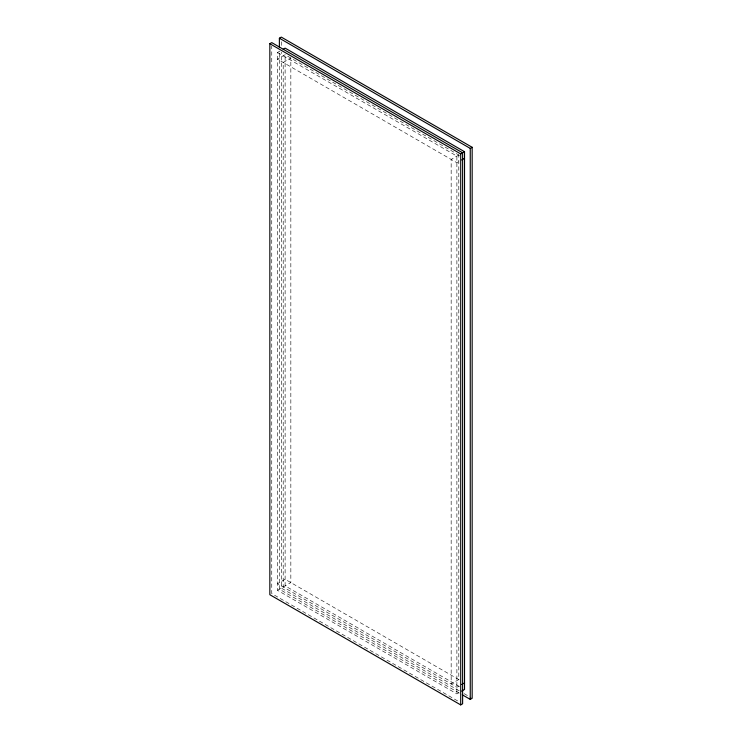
<?xml version="1.0" encoding="UTF-8"?>
<svg xmlns="http://www.w3.org/2000/svg" width="742" height="742" viewBox="0 0 742 742"><rect width="100%" height="100%" fill="white"/><g stroke="black" fill="none" stroke-linecap="round" stroke-linejoin="round"><path stroke-width="0.56" stroke-dasharray="3.71 2.78" d="M458.797 692.778L456.887 693.881L277.471 590.298L277.471 52.524L280.337 50.873M459.511 155.421L285.113 54.732L277.471 59.137L456.887 162.721L458.797 161.626M277.471 590.298L290.836 582.581L290.836 58.034L283.203 62.449L283.203 586.987M458.797 686.164L456.887 687.268L277.471 583.685L285.113 579.279L459.511 679.969M277.471 52.524L456.887 156.117L456.887 693.881M459.511 686.582L285.113 585.883L285.113 54.732M459.168 690.783L281.292 588.091L281.292 52.144M464.167 693.677L471.161 697.712M459.261 693.047L279.382 589.194L279.382 50.938M457.619 700.912L271.748 593.6L271.748 46.078M281.292 41.728L281.292 46.356M458.797 155.013L451.164 159.419L451.164 683.966L458.797 679.551L458.797 155.013"/><path stroke-width="1.11" d="M269.838 43.713L271.748 42.609L462.618 152.806L462.618 703.796L460.708 704.9L269.838 594.704L269.838 43.713L460.708 153.909L464.529 151.702L464.529 689.476L461.663 691.127M279.382 47.46L279.382 38.204L281.292 37.1L472.162 147.296L472.162 698.287L470.252 699.391L462.257 694.772M283.203 49.222L285.113 48.119L464.529 151.702M279.382 38.204L470.252 148.4L472.162 147.296M461.663 159.966L464.529 158.315M461.663 684.514L464.529 682.863M470.252 148.4L470.252 699.391M460.708 153.909L460.708 704.9"/></g></svg>
